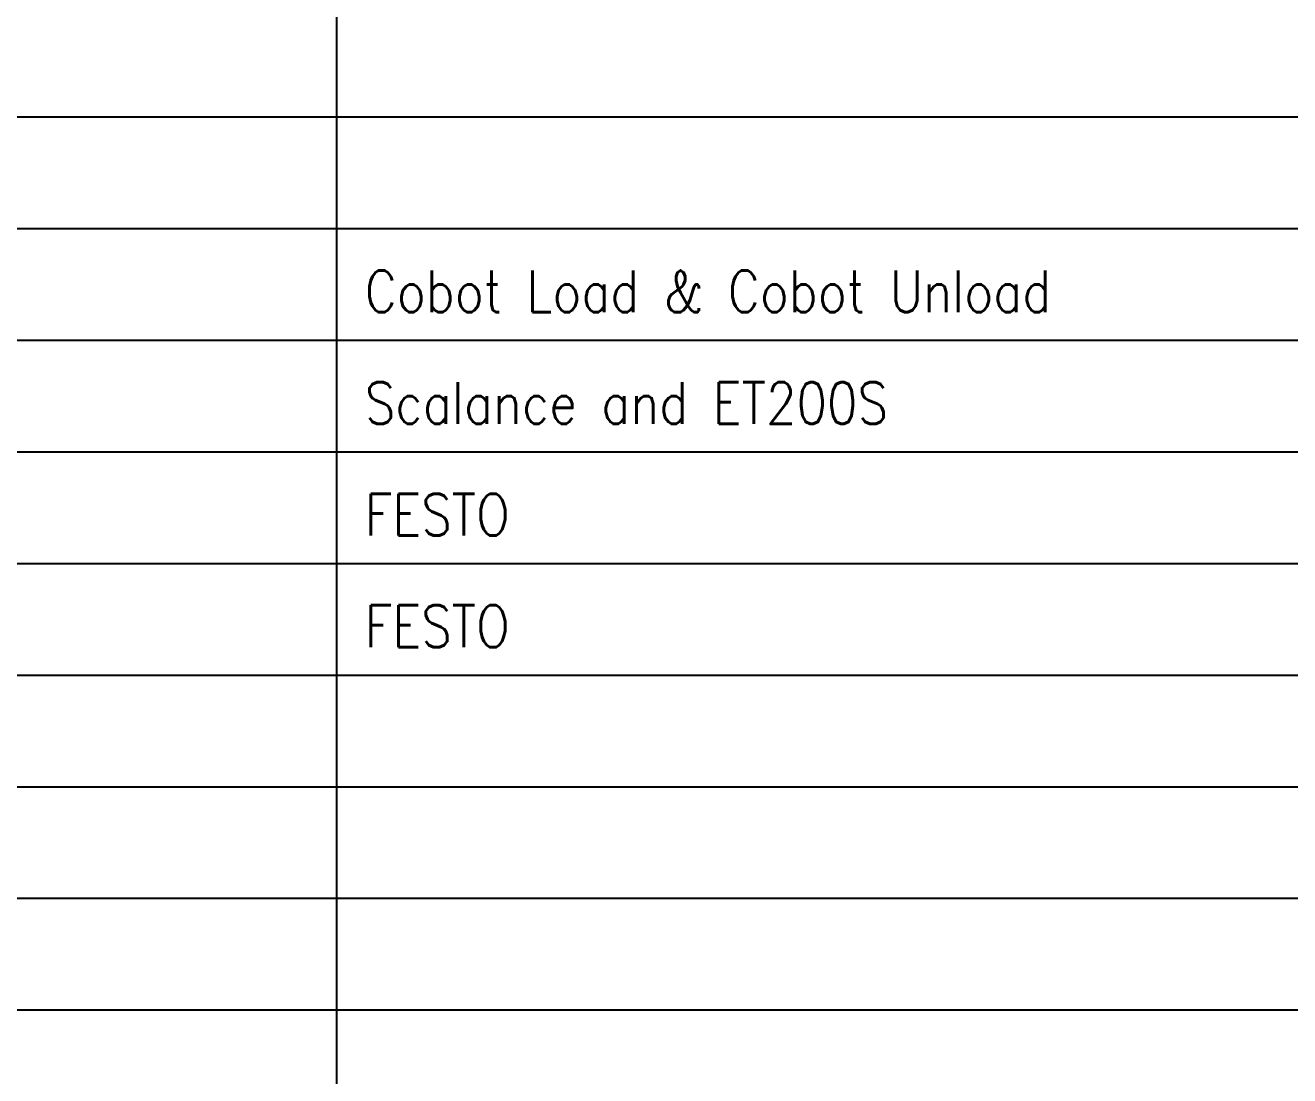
# Model space of a CAD drawing. Extents: x 0 to 420, y 0 to 297.
# Drawn here: x 142.7 to 233.3, y 75.3 to 150.6 of the extents above; entities that cross this region are included whole.
import ezdxf
from ezdxf.enums import TextEntityAlignment as Align

# ---------------------------------------------------------------- set-up
doc = ezdxf.new("R2010")
doc.units = 0
doc.header["$LTSCALE"] = 25
doc.layers.add('ECS_LXV_LINE', color=7, linetype='CONTINUOUS')
doc.layers.add('ECS_LXV_TEXT', color=7, linetype='CONTINUOUS')
doc.styles.add('ROMANS', font='ROMANS.SHX', dxfattribs={"oblique": 0.017453})

# ---------------------------------------------------------------- blocks, each defined once
blk = doc.blocks.new('__TEXT_')

msp = doc.modelspace()

# ---------------------------------------------------------------- linework, layer by layer
at = {"layer": 'ECS_LXV_LINE', "linetype": 'Continuous'}
for p, q in [((165, 30), (165, 272)), ((28, 144), (406, 144)), ((28, 136), (406, 136)), ((28, 128), (406, 128)), ((28, 120), (406, 120)), ((28, 112), (406, 112)), ((28, 104), (406, 104)), ((28, 96), (406, 96)), ((28, 88), (406, 88)), ((28, 80), (406, 80))]:
    msp.add_line(p, q, dxfattribs=at)

# ---------------------------------------------------------------- block references
at = {"layer": 'ECS_LXV_TEXT', "color": 7, "linetype": 'Continuous'}
ref = msp.add_blockref('__TEXT_', (0, 0), dxfattribs=at)
ref.add_attrib('ECS_T_TEXT_0.0', 'Cobot Load & Cobot Unload', dxfattribs={"color": 7, "height": 3, "style": 'ROMANS', "width": 0.85}).set_placement((167, 131.5), align=Align.MIDDLE_LEFT)
ref = msp.add_blockref('__TEXT_', (0, 0), dxfattribs=at)
ref.add_attrib('ECS_T_TEXT_0.0', 'Scalance and ET200S', dxfattribs={"color": 7, "height": 3, "style": 'ROMANS', "width": 0.85}).set_placement((167, 123.5), align=Align.MIDDLE_LEFT)
ref = msp.add_blockref('__TEXT_', (0, 0), dxfattribs=at)
ref.add_attrib('ECS_T_TEXT_0.0', 'FESTO', dxfattribs={"color": 7, "height": 3, "style": 'ROMANS', "width": 0.85}).set_placement((167, 115.5), align=Align.MIDDLE_LEFT)
ref = msp.add_blockref('__TEXT_', (0, 0), dxfattribs=at)
ref.add_attrib('ECS_T_TEXT_0.0', 'FESTO', dxfattribs={"color": 7, "height": 3, "style": 'ROMANS', "width": 0.85}).set_placement((167, 107.5), align=Align.MIDDLE_LEFT)

doc.saveas('drawing.dxf')
